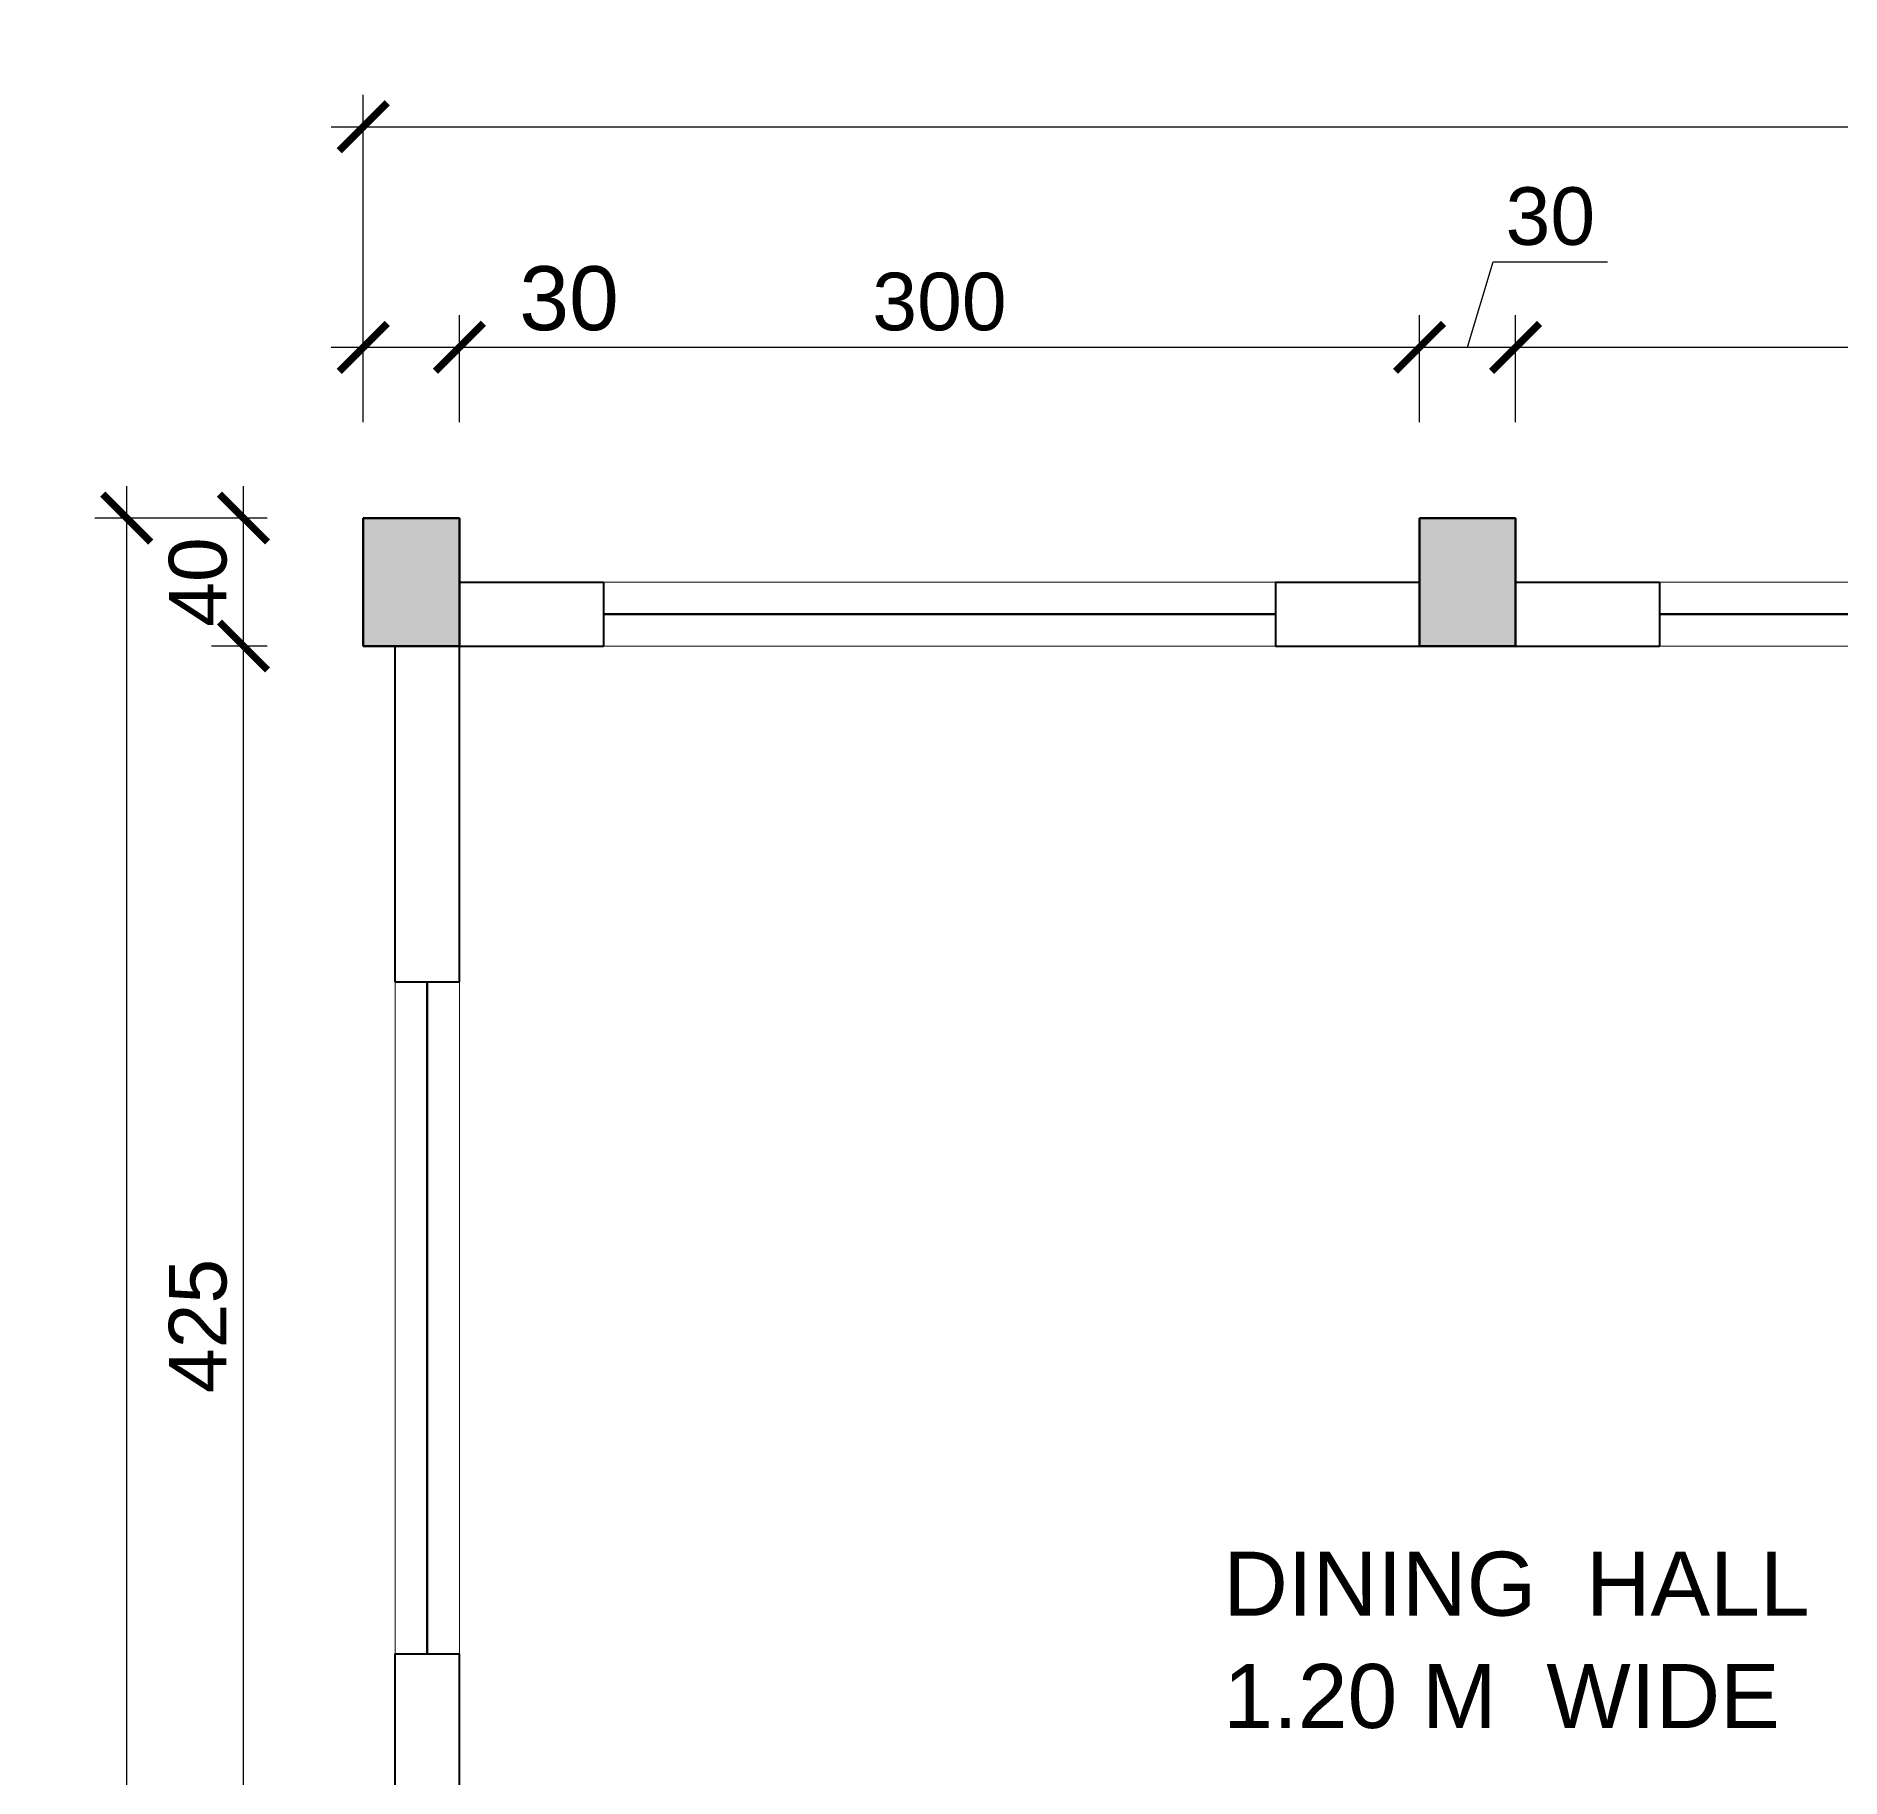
# Model space of a CAD drawing. Header units: millimetres. Extents: x -43527 to -16485, y 19062 to 36467.
# Drawn here: x -22880 to -22316, y 20436 to 20980 of the extents above; entities that cross this region are included whole.
import ezdxf

# ---------------------------------------------------------------- set-up
doc = ezdxf.new("R2010")
doc.units = ezdxf.units.MM
doc.header["$LTSCALE"] = 10
doc.header["$PDMODE"] = 35
for name, color, linetype, lineweight in [('elevation', 2, 'Continuous', 20), ('TEXT', 6, 'Continuous', 25), ('THI.', 5, 'Continuous', 60), ('THIN', 241, 'Continuous', 5), ('WALL', 4, 'Continuous', 40)]:
    doc.layers.add(name, color=color, linetype=linetype, lineweight=lineweight)
doc.styles.get("Standard").update_dxf_attribs({"font": 'arial.ttf', "height": 18})
doc.dimstyles.new('ISO-25', dxfattribs={"dimtxt": 2.5, "dimasz": 15, "dimexe": 10, "dimexo": 30, "dimgap": 5, "dimtad": 1, "dimdsep": 46, "dimtxsty": 'Standard', "dimblk": 'ARCHTICK', "dimcen": 2.5, "dimdle": 10, "dimadec": 1, "dimazin": 0, "dimtfac": 1, "dimtmove": 0, "dimatfit": 3, "dimldrblk": 'OPEN90', "dimfxl": 1, "dimarcsym": 0})

# ---------------------------------------------------------------- blocks, each defined once
blk = doc.blocks.new('_ArchTick')
at = {"color": 0, "linetype": 'ByBlock', "const_width": 0.15}
blk.add_lwpolyline([(-0.5, -0.5), (0.5, 0.5)], dxfattribs=at)
blk = doc.blocks.new('*D194')
at = {"layer": 'Defpoints', "color": 0, "transparency": 16777216}
for p in [(-20767.29, 20952.08), (-22777.29, 20859.78), (-20767.29, 20859.78)]:
    blk.add_point(p, dxfattribs=at)
at = {"layer": 'TEXT', "color": 0, "lineweight": -2, "transparency": 16777216}
for p, q in [((-22777.29, 20889.78), (-22777.29, 20962.08)), ((-20767.29, 20889.78), (-20767.29, 20962.08)), ((-22787.29, 20952.08), (-20757.29, 20952.08))]:
    blk.add_line(p, q, dxfattribs=at)
at = {"layer": 'TEXT', "color": 0, "lineweight": -2, "transparency": 16777216, "xscale": 15, "yscale": 15, "zscale": 15, "rotation": 180}
blk.add_blockref('_ArchTick', (-22777.29, 20952.08), dxfattribs=at)
at = {"layer": 'TEXT', "color": 0, "lineweight": -2, "transparency": 16777216, "xscale": 15, "yscale": 15, "zscale": 15}
blk.add_blockref('_ArchTick', (-20767.29, 20952.08), dxfattribs=at)
at = {"layer": 'TEXT', "color": 0, "transparency": 16777216, "insert": (-21772.29, 20967.29), "char_height": 20, "attachment_point": 5}
blk.add_mtext('2010', dxfattribs=at)
blk = doc.blocks.new('_Open90')
at = {"color": 0, "linetype": 'ByBlock', "lineweight": -2}
for p, q in [((-0.5, 0.5), (0, 0)), ((0, 0), (-1, 0)), ((0, 0), (-0.5, -0.5))]:
    blk.add_line(p, q, dxfattribs=at)
blk = doc.blocks.new('*D184')
at = {"layer": 'Defpoints', "color": 0, "transparency": 16777216}
for p in [(-22117.29, 20883.14), (-22417.29, 20829.78), (-22117.29, 20829.78)]:
    blk.add_point(p, dxfattribs=at)
at = {"layer": 'TEXT', "color": 0, "lineweight": -2, "transparency": 16777216}
for p, q in [((-22417.29, 20859.78), (-22417.29, 20893.14)), ((-22117.29, 20859.78), (-22117.29, 20893.14)), ((-22427.29, 20883.14), (-22107.29, 20883.14))]:
    blk.add_line(p, q, dxfattribs=at)
at = {"layer": 'TEXT', "color": 0, "lineweight": -2, "transparency": 16777216, "xscale": 15, "yscale": 15, "zscale": 15, "rotation": 180}
blk.add_blockref('_ArchTick', (-22417.29, 20883.14), dxfattribs=at)
at = {"layer": 'TEXT', "color": 0, "lineweight": -2, "transparency": 16777216, "xscale": 15, "yscale": 15, "zscale": 15}
blk.add_blockref('_ArchTick', (-22117.29, 20883.14), dxfattribs=at)
at = {"layer": 'TEXT', "color": 0, "transparency": 16777216, "insert": (-22267.29, 20897.33), "char_height": 18, "attachment_point": 5}
blk.add_mtext('300', dxfattribs=at)
blk = doc.blocks.new('*D183')
at = {"layer": 'Defpoints', "color": 0, "transparency": 16777216}
for p in [(-22417.29, 20883.14), (-22447.29, 20829.78), (-22417.29, 20829.78)]:
    blk.add_point(p, dxfattribs=at)
at = {"layer": 'TEXT', "color": 0, "lineweight": -2, "transparency": 16777216}
for p, q in [((-22432.29, 20883.14), (-22424.28, 20909.83)), ((-22424.28, 20909.83), (-22388.57, 20909.83)), ((-22447.29, 20859.78), (-22447.29, 20893.14)), ((-22417.29, 20859.78), (-22417.29, 20893.14)), ((-22457.29, 20883.14), (-22407.29, 20883.14))]:
    blk.add_line(p, q, dxfattribs=at)
at = {"layer": 'TEXT', "color": 0, "lineweight": -2, "transparency": 16777216, "xscale": 15, "yscale": 15, "zscale": 15, "rotation": 180}
blk.add_blockref('_ArchTick', (-22447.29, 20883.14), dxfattribs=at)
at = {"layer": 'TEXT', "color": 0, "lineweight": -2, "transparency": 16777216, "xscale": 15, "yscale": 15, "zscale": 15}
blk.add_blockref('_ArchTick', (-22417.29, 20883.14), dxfattribs=at)
at = {"layer": 'TEXT', "color": 0, "transparency": 16777216, "insert": (-22406.43, 20924.03), "char_height": 18, "attachment_point": 5}
blk.add_mtext('30', dxfattribs=at)
blk = doc.blocks.new('*D182')
at = {"layer": 'Defpoints', "color": 0, "transparency": 16777216}
for p in [(-22447.29, 20883.14), (-22747.29, 20829.78), (-22447.29, 20829.78)]:
    blk.add_point(p, dxfattribs=at)
at = {"layer": 'TEXT', "color": 0, "lineweight": -2, "transparency": 16777216}
for p, q in [((-22747.29, 20859.78), (-22747.29, 20893.14)), ((-22447.29, 20859.78), (-22447.29, 20893.14)), ((-22757.29, 20883.14), (-22437.29, 20883.14))]:
    blk.add_line(p, q, dxfattribs=at)
at = {"layer": 'TEXT', "color": 0, "lineweight": -2, "transparency": 16777216, "xscale": 15, "yscale": 15, "zscale": 15, "rotation": 180}
blk.add_blockref('_ArchTick', (-22747.29, 20883.14), dxfattribs=at)
at = {"layer": 'TEXT', "color": 0, "lineweight": -2, "transparency": 16777216, "xscale": 15, "yscale": 15, "zscale": 15}
blk.add_blockref('_ArchTick', (-22447.29, 20883.14), dxfattribs=at)
at = {"layer": 'TEXT', "color": 0, "transparency": 16777216, "insert": (-22597.29, 20897.33), "char_height": 18, "attachment_point": 5}
blk.add_mtext('300', dxfattribs=at)
blk = doc.blocks.new('*D181')
at = {"layer": 'Defpoints', "color": 0, "transparency": 16777216}
for p in [(-22747.29, 20883.14), (-22777.29, 20829.78), (-22747.29, 20829.78)]:
    blk.add_point(p, dxfattribs=at)
at = {"layer": 'TEXT', "color": 0, "lineweight": -2, "transparency": 16777216}
for p, q in [((-22777.29, 20859.78), (-22777.29, 20893.14)), ((-22747.29, 20859.78), (-22747.29, 20893.14)), ((-22787.29, 20883.14), (-22747.29, 20883.14)), ((-22747.29, 20883.14), (-22693.72, 20883.14))]:
    blk.add_line(p, q, dxfattribs=at)
at = {"layer": 'TEXT', "color": 0, "lineweight": -2, "transparency": 16777216, "xscale": 15, "yscale": 15, "zscale": 15, "rotation": 180}
blk.add_blockref('_ArchTick', (-22777.29, 20883.14), dxfattribs=at)
at = {"layer": 'TEXT', "color": 0, "lineweight": -2, "transparency": 16777216, "xscale": 15, "yscale": 15, "zscale": 15}
blk.add_blockref('_ArchTick', (-22747.29, 20883.14), dxfattribs=at)
at = {"layer": 'TEXT', "color": 0, "transparency": 16777216, "insert": (-22713.01, 20898.35), "char_height": 20, "attachment_point": 5}
blk.add_mtext('30', dxfattribs=at)
blk = doc.blocks.new('*D180')
at = {"layer": 'Defpoints', "color": 0, "transparency": 16777216}
for p in [(-22851.19, 20829.78), (-22777.29, 20829.78), (-22777.29, 19919.78)]:
    blk.add_point(p, dxfattribs=at)
at = {"layer": 'TEXT', "color": 0, "lineweight": -2, "transparency": 16777216}
for p, q in [((-22851.19, 19909.78), (-22851.19, 20839.78)), ((-22807.29, 20829.78), (-22861.19, 20829.78)), ((-22807.29, 19919.78), (-22861.19, 19919.78))]:
    blk.add_line(p, q, dxfattribs=at)
at = {"layer": 'TEXT', "color": 0, "lineweight": -2, "transparency": 16777216, "xscale": 15, "yscale": 15, "zscale": 15}
for p, rotation in [((-22851.19, 20829.78), 90), ((-22851.19, 19919.78), 270)]:
    blk.add_blockref('_ArchTick', p, dxfattribs=dict(at, rotation=rotation))
at = {"layer": 'TEXT', "color": 0, "transparency": 16777216, "insert": (-22866.4, 20374.78), "char_height": 20, "attachment_point": 5, "rotation": 90}
blk.add_mtext('910', dxfattribs=at)
blk = doc.blocks.new('*D199')
at = {"layer": 'Defpoints', "color": 0, "transparency": 16777216}
for p in [(-22814.73, 20829.78), (-22777.29, 20829.78), (-22777.29, 20789.78)]:
    blk.add_point(p, dxfattribs=at)
at = {"layer": 'TEXT', "color": 0, "lineweight": -2, "transparency": 16777216}
for p, q in [((-22814.73, 20779.78), (-22814.73, 20839.78)), ((-22807.29, 20829.78), (-22824.73, 20829.78)), ((-22807.29, 20789.78), (-22824.73, 20789.78))]:
    blk.add_line(p, q, dxfattribs=at)
at = {"layer": 'TEXT', "color": 0, "lineweight": -2, "transparency": 16777216, "xscale": 15, "yscale": 15, "zscale": 15}
for p, rotation in [((-22814.73, 20829.78), 90), ((-22814.73, 20789.78), 270)]:
    blk.add_blockref('_ArchTick', p, dxfattribs=dict(at, rotation=rotation))
at = {"layer": 'TEXT', "color": 0, "transparency": 16777216, "insert": (-22828.92, 20809.78), "char_height": 18, "attachment_point": 5, "rotation": 90}
blk.add_mtext('40', dxfattribs=at)
blk = doc.blocks.new('*D198')
at = {"layer": 'Defpoints', "color": 0, "transparency": 16777216}
for p in [(-22814.73, 20789.78), (-22777.29, 20789.78), (-22777.29, 20364.78)]:
    blk.add_point(p, dxfattribs=at)
at = {"layer": 'TEXT', "color": 0, "lineweight": -2, "transparency": 16777216}
for p, q in [((-22814.73, 20354.78), (-22814.73, 20799.78)), ((-22807.29, 20789.78), (-22824.73, 20789.78)), ((-22807.29, 20364.78), (-22824.73, 20364.78))]:
    blk.add_line(p, q, dxfattribs=at)
at = {"layer": 'TEXT', "color": 0, "lineweight": -2, "transparency": 16777216, "xscale": 15, "yscale": 15, "zscale": 15}
for p, rotation in [((-22814.73, 20789.78), 90), ((-22814.73, 20364.78), 270)]:
    blk.add_blockref('_ArchTick', p, dxfattribs=dict(at, rotation=rotation))
at = {"layer": 'TEXT', "color": 0, "transparency": 16777216, "insert": (-22828.92, 20577.28), "char_height": 18, "attachment_point": 5, "rotation": 90}
blk.add_mtext('425', dxfattribs=at)

msp = doc.modelspace()

# ---------------------------------------------------------------- hatches: boundary and pattern name
at = {"layer": 'THIN'}
h = msp.add_hatch(color=256, dxfattribs=at)
h.paths.add_polyline_path([(-22747.29, 20829.784), (-22777.29, 20829.784), (-22777.29, 20789.784), (-22747.29, 20789.784)])
h.paths.add_polyline_path([(-22417.29, 20829.784), (-22447.29, 20829.784), (-22447.29, 20789.784), (-22417.29, 20789.784)])
h.paths.add_polyline_path([(-22087.29, 20829.784), (-22117.29, 20829.784), (-22117.29, 20789.784), (-22087.29, 20789.784)])
h.paths.add_polyline_path([(-21757.29, 20829.784), (-21787.29, 20829.784), (-21787.29, 20789.784), (-21757.29, 20789.784)])
h.paths.add_polyline_path([(-21427.29, 20829.784), (-21457.29, 20829.784), (-21457.29, 20789.784), (-21427.29, 20789.784)])
h.paths.add_polyline_path([(-21097.29, 20829.784), (-21127.29, 20829.784), (-21127.29, 20789.784), (-21097.29, 20789.784)])
h.paths.add_polyline_path([(-20767.29, 20829.784), (-20797.29, 20829.784), (-20797.29, 20789.784), (-20767.29, 20789.784)])
h.paths.add_polyline_path([(-20487.29, 20554.784), (-20527.29, 20554.784), (-20527.29, 20524.784), (-20487.29, 20524.784)])
h.paths.add_polyline_path([(-20487.29, 20354.784), (-20527.29, 20354.784), (-20527.29, 20324.784), (-20487.29, 20324.784)])
h.paths.add_polyline_path([(-20767.29, 20364.784), (-20797.29, 20364.784), (-20797.29, 20324.784), (-20767.29, 20324.784)])
h.paths.add_polyline_path([(-21097.29, 20364.784), (-21127.29, 20364.784), (-21127.29, 20324.784), (-21097.29, 20324.784)])
h.paths.add_polyline_path([(-21427.29, 20364.784), (-21457.29, 20364.784), (-21457.29, 20324.784), (-21427.29, 20324.784)])
h.paths.add_polyline_path([(-21757.29, 20364.784), (-21787.29, 20364.784), (-21787.29, 20324.784), (-21757.29, 20324.784)])
h.paths.add_polyline_path([(-22087.29, 20364.784), (-22117.29, 20364.784), (-22117.29, 20324.784), (-22087.29, 20324.784)])
h.paths.add_polyline_path([(-22417.29, 20364.784), (-22447.29, 20364.784), (-22447.29, 20324.784), (-22417.29, 20324.784)])
h.paths.add_polyline_path([(-22747.29, 20364.784), (-22777.29, 20364.784), (-22777.29, 20324.784), (-22747.29, 20324.784)])
h.paths.add_polyline_path([(-22747.29, 19959.784), (-22777.29, 19959.784), (-22777.29, 19919.784), (-22747.29, 19919.784)])
h.paths.add_polyline_path([(-22417.29, 19959.784), (-22447.29, 19959.784), (-22447.29, 19919.784), (-22417.29, 19919.784)])
h.paths.add_polyline_path([(-22087.29, 19959.784), (-22117.29, 19959.784), (-22117.29, 19919.784), (-22087.29, 19919.784)])
h.paths.add_polyline_path([(-21757.29, 19959.784), (-21787.29, 19959.784), (-21787.29, 19919.784), (-21757.29, 19919.784)])
h.paths.add_polyline_path([(-21427.29, 19959.784), (-21457.29, 19959.784), (-21457.29, 19919.784), (-21427.29, 19919.784)])
h.paths.add_polyline_path([(-21097.29, 19944.784, 1), (-21127.29, 19944.784, 1)])
h.paths.add_polyline_path([(-20767.29, 19959.784), (-20797.29, 19959.784), (-20797.29, 19919.784), (-20767.29, 19919.784)])
h.paths.add_polyline_path([(-20487.29, 19959.784), (-20527.29, 19959.784), (-20527.29, 19929.784), (-20487.29, 19929.784)])
h.paths.add_polyline_path([(-20487.29, 19759.784), (-20527.29, 19759.784), (-20527.29, 19729.784), (-20487.29, 19729.784)])
h.paths.add_polyline_path([(-20757.29, 19644.784), (-20797.29, 19644.784), (-20797.29, 19614.784), (-20757.29, 19614.784)])
h.paths.add_polyline_path([(-21097.29, 19644.784), (-21137.29, 19644.784), (-21137.29, 19614.784), (-21097.29, 19614.784)])
h.paths.add_polyline_path([(-21427.29, 19644.784), (-21467.29, 19644.784), (-21467.29, 19614.784), (-21427.29, 19614.784)])
h.paths.add_polyline_path([(-21427.29, 19194.784), (-21467.29, 19194.784), (-21467.29, 19164.784), (-21427.29, 19164.784)])
h.paths.add_polyline_path([(-21097.29, 19194.784), (-21137.29, 19194.784), (-21137.29, 19164.784), (-21097.29, 19164.784)])
h.paths.add_polyline_path([(-20757.29, 19194.784), (-20797.29, 19194.784), (-20797.29, 19164.784), (-20757.29, 19164.784)])

# ---------------------------------------------------------------- linework, layer by layer
at = {"layer": 'elevation'}
for p, q in [((-22702.29, 20809.784), (-22492.29, 20809.784)), ((-22372.29, 20809.784), (-22162.29, 20809.784)), ((-22702.29, 20789.784), (-22492.29, 20789.784)), ((-22372.29, 20789.784), (-22162.29, 20789.784)), ((-22767.29, 20684.784), (-22767.29, 20474.784)), ((-22747.29, 20684.784), (-22747.29, 20474.784))]:
    msp.add_line(p, q, dxfattribs=at)
at = {"layer": 'THI.'}
for p, q in [((-22777.29, 20829.784), (-22777.29, 20789.784)), ((-22777.29, 20829.784), (-22747.29, 20829.784)), ((-22747.29, 20829.784), (-22747.29, 20789.784)), ((-22447.29, 20829.784), (-22417.29, 20829.784)), ((-22447.29, 20829.784), (-22447.29, 20789.784)), ((-22417.29, 20829.784), (-22417.29, 20789.784)), ((-22492.29, 20799.784), (-22702.29, 20799.784)), ((-22162.29, 20799.784), (-22372.29, 20799.784)), ((-22777.29, 20789.784), (-22747.29, 20789.784)), ((-22447.29, 20789.784), (-22417.29, 20789.784)), ((-22757.29, 20474.784), (-22757.29, 20684.784))]:
    msp.add_line(p, q, dxfattribs=at)
at = {"layer": 'WALL'}
for p, q in [((-22747.29, 20809.784), (-22702.29, 20809.784)), ((-22702.29, 20809.784), (-22702.29, 20789.784)), ((-22492.29, 20809.784), (-22447.29, 20809.784)), ((-22492.29, 20809.784), (-22492.29, 20789.784)), ((-22417.29, 20809.784), (-22372.29, 20809.784)), ((-22372.29, 20809.784), (-22372.29, 20789.784)), ((-22767.29, 20684.784), (-22767.29, 20789.784)), ((-22747.29, 20789.784), (-22702.29, 20789.784)), ((-22747.29, 20684.784), (-22747.29, 20789.784)), ((-22492.29, 20789.784), (-22447.29, 20789.784)), ((-22417.29, 20789.784), (-22372.29, 20789.784)), ((-22767.29, 20684.784), (-22747.29, 20684.784)), ((-22767.29, 20364.784), (-22767.29, 20474.784)), ((-22767.29, 20474.784), (-22747.29, 20474.784)), ((-22747.29, 20364.784), (-22747.29, 20474.784))]:
    msp.add_line(p, q, dxfattribs=at)

# ---------------------------------------------------------------- texts
at = {"layer": 'TEXT'}
for s, p in [('DINING  HALL', (-22508.616, 20486.727)), ('1.20 M  WIDE', (-22508.616, 20451.625))]:
    msp.add_text(s, height=20, dxfattribs=at).set_placement(p)

# ---------------------------------------------------------------- dimensions: what is measured, and where the dimension line sits
for base, p1, p2, picture, middle in [((-20767.29, 20952.08), (-22777.29, 20859.784), (-20767.29, 20859.784), '*D194', (-21772.29, 20967.292)), ((-22747.29, 20883.136), (-22777.29, 20829.784), (-22747.29, 20829.784), '*D181', (-22713.006, 20898.355))]:
    dim = msp.add_linear_dim(base=base, p1=p1, p2=p2, dimstyle='ISO-25', dxfattribs=at)
    dim.commit()
    dim.dimension.update_dxf_attribs({"geometry": picture, "text_midpoint": middle})
for base, p1, p2, picture, middle in [((-22417.29, 20883.136), (-22447.29, 20829.784), (-22417.29, 20829.784), '*D183', (-22419.281, 20924.029)), ((-22447.29, 20883.136), (-22747.29, 20829.784), (-22447.29, 20829.784), '*D182', (-22597.29, 20897.333)), ((-22117.29, 20883.136), (-22417.29, 20829.784), (-22117.29, 20829.784), '*D184', (-22267.29, 20897.333))]:
    dim = msp.add_linear_dim(base=base, p1=p1, p2=p2, dimstyle='ISO-25', override={"dimtmove": 1}, dxfattribs=at)
    dim.commit()
    dim.dimension.update_dxf_attribs({"geometry": picture, "text_midpoint": middle})
dim = msp.add_linear_dim(base=(-22851.185, 20829.784), p1=(-22777.29, 19919.784), p2=(-22777.29, 20829.784), angle=90, dimstyle='ISO-25', dxfattribs=at)
dim.commit()
dim.dimension.update_dxf_attribs({"geometry": '*D180', "text_midpoint": (-22866.397, 20374.784)})
for base, p1, p2, picture, middle in [((-22814.732, 20829.784), (-22777.29, 20789.784), (-22777.29, 20829.784), '*D199', (-22828.923, 20809.784)), ((-22814.732, 20789.784), (-22777.29, 20364.784), (-22777.29, 20789.784), '*D198', (-22828.923, 20577.284))]:
    dim = msp.add_linear_dim(base=base, p1=p1, p2=p2, angle=90, dimstyle='ISO-25', override={"dimtmove": 1}, dxfattribs=at)
    dim.commit()
    dim.dimension.update_dxf_attribs({"geometry": picture, "text_midpoint": middle})

doc.saveas('drawing.dxf')
